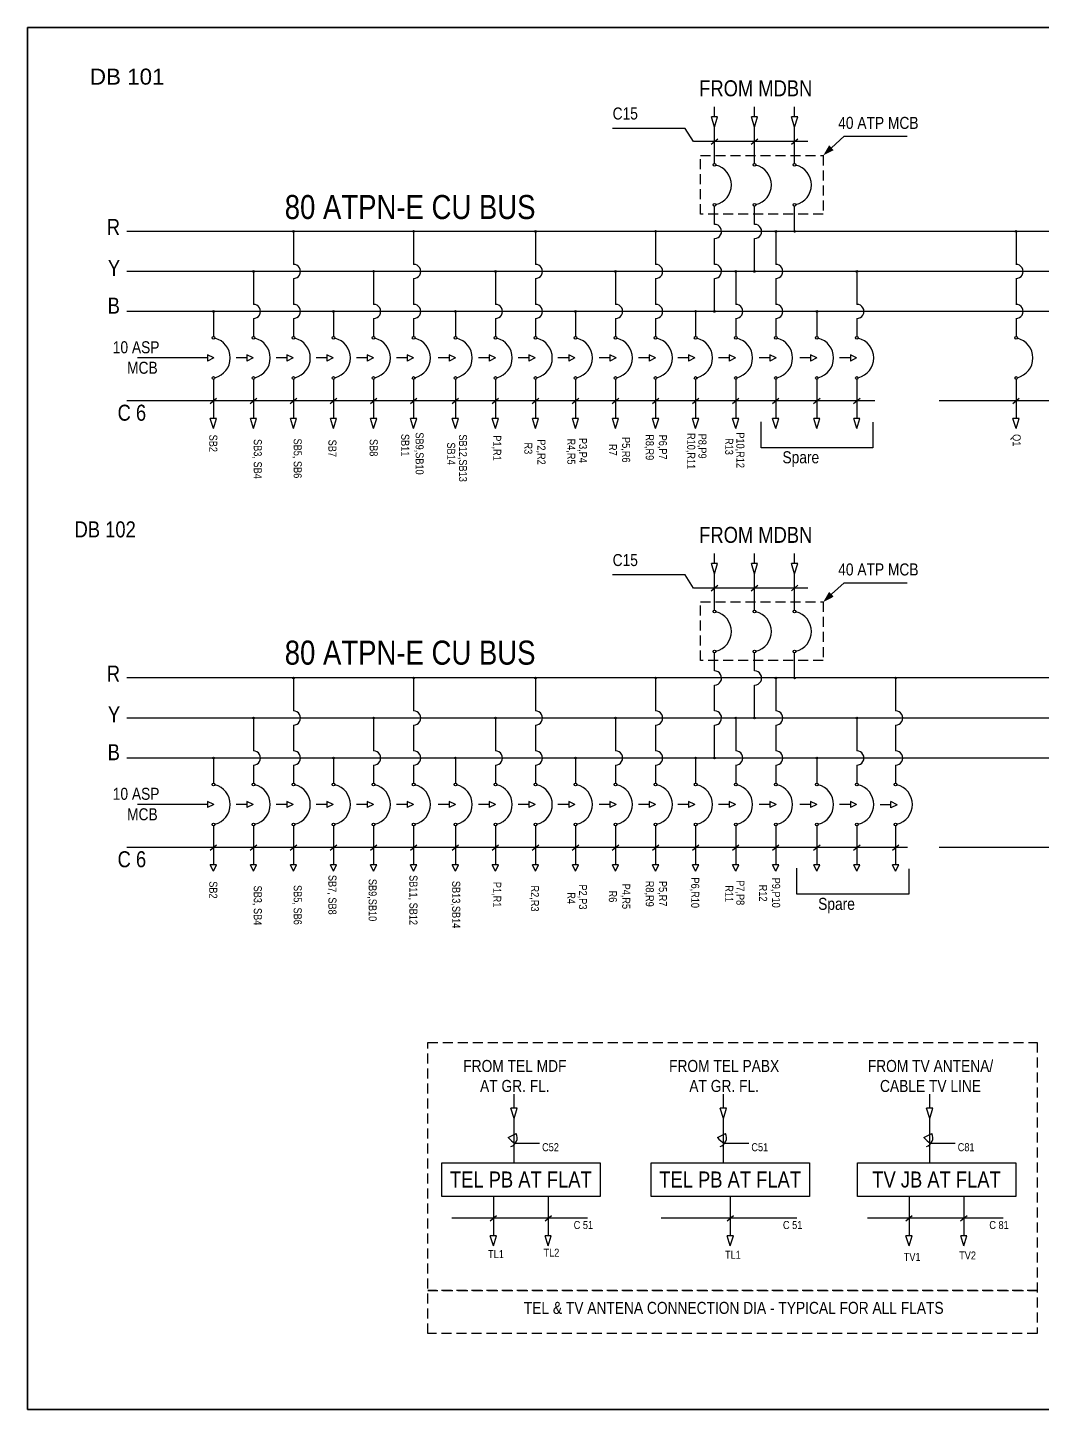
# Model space of a CAD drawing. Header units: inches. Extents: x 4603 to 5075, y 1470 to 1815.
# Drawn here: x 4603.1 to 4856.5, y 1469.5 to 1814.8 of the extents above; entities that cross this region are included whole.
import ezdxf

# ---------------------------------------------------------------- set-up
doc = ezdxf.new("R2010")
doc.units = ezdxf.units.IN
doc.header["$MEASUREMENT"] = 0
doc.linetypes.add('DASHED', pattern=[0.75, 0.5, -0.25])
doc.layers.add('S. Wall', color=101, linetype='Continuous', lineweight=25)
doc.layers.add('WALL', color=3, linetype='Continuous', lineweight=35)
doc.styles.add('ARIAL', font='arial.ttf')
doc.styles.add('arial narrow', font='ARIALN.TTF')

msp = doc.modelspace()

# ---------------------------------------------------------------- hatches: boundary and pattern name
at = {"layer": 'S. Wall'}
for points in [[(4669.71, 1763.84, 1), (4669.28, 1763.84, 1)], [(4699.71, 1763.84, 1), (4699.28, 1763.84, 1)], [(4730.13, 1763.84, 1), (4729.71, 1763.84, 1)], [(4760.13, 1763.84, 1), (4759.71, 1763.84, 1)], [(4790.13, 1763.84, 1), (4789.71, 1763.84, 1)], [(4850.13, 1763.84, 1), (4849.71, 1763.84, 1)], [(4659.71, 1753.84, 1), (4659.28, 1753.84, 1)], [(4689.71, 1753.84, 1), (4689.28, 1753.84, 1)], [(4720.13, 1753.84, 1), (4719.71, 1753.84, 1)], [(4750.13, 1753.84, 1), (4749.71, 1753.84, 1)], [(4780.13, 1753.84, 1), (4779.71, 1753.84, 1)], [(4810.38, 1753.84, 1), (4809.96, 1753.84, 1)], [(4649.71, 1743.84, 1), (4649.28, 1743.84, 1)], [(4679.71, 1743.84, 1), (4679.28, 1743.84, 1)], [(4710.13, 1743.84, 1), (4709.71, 1743.84, 1)], [(4740.13, 1743.84, 1), (4739.71, 1743.84, 1)], [(4770.13, 1743.84, 1), (4769.71, 1743.84, 1)], [(4800.38, 1743.84, 1), (4799.96, 1743.84, 1)], [(4669.71, 1652.26, 1), (4669.28, 1652.26, 1)], [(4699.71, 1652.26, 1), (4699.28, 1652.26, 1)], [(4730.13, 1652.26, 1), (4729.71, 1652.26, 1)], [(4760.13, 1652.26, 1), (4759.71, 1652.26, 1)], [(4790.13, 1652.26, 1), (4789.71, 1652.26, 1)], [(4820.06, 1652.26, 1), (4819.64, 1652.26, 1)], [(4659.71, 1642.26, 1), (4659.28, 1642.26, 1)], [(4689.71, 1642.26, 1), (4689.28, 1642.26, 1)], [(4720.13, 1642.26, 1), (4719.71, 1642.26, 1)], [(4750.13, 1642.26, 1), (4749.71, 1642.26, 1)], [(4780.13, 1642.26, 1), (4779.71, 1642.26, 1)], [(4810.38, 1642.26, 1), (4809.96, 1642.26, 1)], [(4649.71, 1632.26, 1), (4649.28, 1632.26, 1)], [(4679.71, 1632.26, 1), (4679.28, 1632.26, 1)], [(4710.13, 1632.26, 1), (4709.71, 1632.26, 1)], [(4740.13, 1632.26, 1), (4739.71, 1632.26, 1)], [(4770.13, 1632.26, 1), (4769.71, 1632.26, 1)], [(4800.38, 1632.26, 1), (4799.96, 1632.26, 1)]]:
    msp.add_hatch(color=0, dxfattribs=at).paths.add_polyline_path(points)
h = msp.add_hatch(color=0, dxfattribs=at)
edge = h.paths.add_edge_path()
edge.add_ellipse((4794.63, 1763.84), major_axis=(0.149, 0.149), ratio=1, start_angle=-135, end_angle=45, ccw=False)
edge.add_ellipse((4794.63, 1763.84), major_axis=(0.149, 0.149), ratio=1, start_angle=45, end_angle=225, ccw=False)
h = msp.add_hatch(color=0, dxfattribs=at)
edge = h.paths.add_edge_path()
edge.add_ellipse((4784.63, 1753.84), major_axis=(0.149, 0.149), ratio=1, start_angle=-135, end_angle=45, ccw=False)
edge.add_ellipse((4784.63, 1753.84), major_axis=(0.149, 0.149), ratio=1, start_angle=45, end_angle=225, ccw=False)
h = msp.add_hatch(color=0, dxfattribs=at)
edge = h.paths.add_edge_path()
edge.add_ellipse((4774.63, 1743.84), major_axis=(0.149, 0.149), ratio=1, start_angle=-135, end_angle=45, ccw=False)
edge.add_ellipse((4774.63, 1743.84), major_axis=(0.149, 0.149), ratio=1, start_angle=45, end_angle=225, ccw=False)
h = msp.add_hatch(color=0, dxfattribs=at)
edge = h.paths.add_edge_path()
edge.add_ellipse((4794.63, 1652.26), major_axis=(0.149, 0.149), ratio=1, start_angle=-135, end_angle=45, ccw=False)
edge.add_ellipse((4794.63, 1652.26), major_axis=(0.149, 0.149), ratio=1, start_angle=45, end_angle=225, ccw=False)
h = msp.add_hatch(color=0, dxfattribs=at)
edge = h.paths.add_edge_path()
edge.add_ellipse((4784.63, 1642.26), major_axis=(0.149, 0.149), ratio=1, start_angle=-135, end_angle=45, ccw=False)
edge.add_ellipse((4784.63, 1642.26), major_axis=(0.149, 0.149), ratio=1, start_angle=45, end_angle=225, ccw=False)
h = msp.add_hatch(color=0, dxfattribs=at)
edge = h.paths.add_edge_path()
edge.add_ellipse((4774.63, 1632.26), major_axis=(0.149, 0.149), ratio=1, start_angle=-135, end_angle=45, ccw=False)
edge.add_ellipse((4774.63, 1632.26), major_axis=(0.149, 0.149), ratio=1, start_angle=45, end_angle=225, ccw=False)

# ---------------------------------------------------------------- linework, layer by layer
at = {"layer": 'S. Wall', "color": 0}
for p, q in [((4774.63, 1789.9), (4773.85, 1792.45)), ((4775.4, 1792.45), (4773.85, 1792.45)), ((4774.63, 1792.45), (4774.63, 1794.93)), ((4774.63, 1789.9), (4775.4, 1792.45)), ((4784.63, 1789.9), (4783.85, 1792.45)), ((4785.4, 1792.45), (4783.85, 1792.45)), ((4784.63, 1792.45), (4784.63, 1794.93)), ((4784.63, 1789.9), (4785.4, 1792.45)), ((4794.63, 1789.9), (4793.85, 1792.45)), ((4795.4, 1792.45), (4793.85, 1792.45)), ((4794.63, 1792.45), (4794.63, 1794.93)), ((4794.63, 1789.9), (4795.4, 1792.45)), ((4774.63, 1780.8), (4774.63, 1789.9)), ((4784.63, 1780.8), (4784.63, 1789.9)), ((4794.63, 1780.8), (4794.63, 1789.9)), ((4774.63, 1765.6), (4774.63, 1770.11)), ((4784.63, 1765.6), (4784.63, 1770.11)), ((4794.63, 1764.05), (4794.63, 1770.11)), ((4946.2, 1763.84), (4627.88, 1763.84)), ((4669.5, 1763.63), (4669.5, 1755.61)), ((4699.5, 1763.63), (4699.5, 1755.61)), ((4729.92, 1763.63), (4729.92, 1755.61)), ((4759.92, 1763.63), (4759.92, 1755.61)), ((4774.63, 1755.61), (4774.63, 1762.07)), ((4784.63, 1754.05), (4784.63, 1762.07)), ((4789.92, 1763.63), (4789.92, 1755.61)), ((4849.92, 1763.63), (4849.92, 1755.61)), ((4946.2, 1753.84), (4627.88, 1753.84)), ((4659.5, 1753.63), (4659.5, 1745.61)), ((4669.5, 1752.07), (4669.5, 1745.61)), ((4689.5, 1753.63), (4689.5, 1745.61)), ((4699.5, 1752.07), (4699.5, 1745.61)), ((4719.92, 1753.63), (4719.92, 1745.61)), ((4729.92, 1752.07), (4729.92, 1745.61)), ((4749.92, 1753.63), (4749.92, 1745.61)), ((4759.92, 1752.07), (4759.92, 1745.61)), ((4774.63, 1744.05), (4774.63, 1752.07)), ((4779.92, 1753.63), (4779.92, 1745.61)), ((4789.92, 1752.07), (4789.92, 1745.61)), ((4810.17, 1753.63), (4810.17, 1745.61)), ((4849.92, 1752.07), (4849.92, 1745.61)), ((4946.2, 1743.84), (4627.88, 1743.84)), ((4649.5, 1743.63), (4649.5, 1737.56)), ((4679.5, 1743.63), (4679.5, 1737.56)), ((4709.92, 1743.63), (4709.92, 1737.56)), ((4739.92, 1743.63), (4739.92, 1737.56)), ((4769.92, 1743.63), (4769.92, 1737.56)), ((4800.17, 1743.63), (4800.17, 1737.56)), ((4659.5, 1742.08), (4659.5, 1737.56)), ((4669.5, 1742.08), (4669.5, 1737.56)), ((4689.5, 1742.08), (4689.5, 1737.56)), ((4699.5, 1742.08), (4699.5, 1737.56)), ((4719.92, 1742.08), (4719.92, 1737.56)), ((4729.92, 1742.08), (4729.92, 1737.56)), ((4749.92, 1742.08), (4749.92, 1737.56)), ((4759.92, 1742.08), (4759.92, 1737.56)), ((4779.92, 1742.08), (4779.92, 1737.56)), ((4789.92, 1742.08), (4789.92, 1737.56)), ((4810.17, 1742.08), (4810.17, 1737.56)), ((4849.92, 1742.08), (4849.92, 1737.56)), ((4648.01, 1732.22), (4630.56, 1732.22)), ((4649.57, 1732.22), (4648.01, 1733)), ((4648.01, 1733), (4648.01, 1731.45)), ((4649.57, 1732.22), (4648.01, 1731.45)), ((4657.88, 1732.22), (4655.18, 1732.22)), ((4659.44, 1732.22), (4657.88, 1733)), ((4657.88, 1733), (4657.88, 1731.45)), ((4659.44, 1732.22), (4657.88, 1731.45)), ((4667.84, 1732.22), (4665.14, 1732.22)), ((4669.4, 1732.22), (4667.84, 1733)), ((4667.84, 1733), (4667.84, 1731.45)), ((4669.4, 1732.22), (4667.84, 1731.45)), ((4677.84, 1732.22), (4675.14, 1732.22)), ((4679.39, 1732.22), (4677.84, 1733)), ((4677.84, 1733), (4677.84, 1731.45)), ((4679.39, 1732.22), (4677.84, 1731.45)), ((4687.91, 1732.22), (4685.22, 1732.22)), ((4689.47, 1732.22), (4687.91, 1733)), ((4687.91, 1733), (4687.91, 1731.45)), ((4689.47, 1732.22), (4687.91, 1731.45)), ((4697.91, 1732.22), (4695.21, 1732.22)), ((4699.47, 1732.22), (4697.91, 1733)), ((4697.91, 1733), (4697.91, 1731.45)), ((4699.47, 1732.22), (4697.91, 1731.45)), ((4708.36, 1732.22), (4705.66, 1732.22)), ((4709.92, 1732.22), (4708.36, 1733)), ((4708.36, 1733), (4708.36, 1731.45)), ((4709.92, 1732.22), (4708.36, 1731.45)), ((4718.36, 1732.22), (4715.66, 1732.22)), ((4719.92, 1732.22), (4718.36, 1733)), ((4718.36, 1733), (4718.36, 1731.45)), ((4719.92, 1732.22), (4718.36, 1731.45)), ((4728.27, 1732.22), (4725.57, 1732.22)), ((4729.83, 1732.22), (4728.27, 1733)), ((4728.27, 1733), (4728.27, 1731.45)), ((4729.83, 1732.22), (4728.27, 1731.45)), ((4738.22, 1732.22), (4735.52, 1732.22)), ((4739.78, 1732.22), (4738.22, 1733)), ((4738.22, 1733), (4738.22, 1731.45)), ((4739.78, 1732.22), (4738.22, 1731.45)), ((4748.5, 1732.22), (4745.8, 1732.22)), ((4750.05, 1732.22), (4748.5, 1733)), ((4748.5, 1733), (4748.5, 1731.45)), ((4750.05, 1732.22), (4748.5, 1731.45)), ((4758.31, 1732.22), (4755.61, 1732.22)), ((4759.87, 1732.22), (4758.31, 1733)), ((4758.31, 1733), (4758.31, 1731.45)), ((4759.87, 1732.22), (4758.31, 1731.45)), ((4768.17, 1732.22), (4765.47, 1732.22)), ((4769.73, 1732.22), (4768.17, 1733)), ((4768.17, 1733), (4768.17, 1731.45)), ((4769.73, 1732.22), (4768.17, 1731.45)), ((4778.32, 1732.22), (4775.62, 1732.22)), ((4779.87, 1732.22), (4778.32, 1733)), ((4778.32, 1733), (4778.32, 1731.45)), ((4779.87, 1732.22), (4778.32, 1731.45)), ((4788.45, 1732.22), (4785.75, 1732.22)), ((4790, 1732.22), (4788.45, 1733)), ((4788.45, 1733), (4788.45, 1731.45)), ((4790, 1732.22), (4788.45, 1731.45)), ((4798.63, 1732.22), (4795.93, 1732.22)), ((4800.19, 1732.22), (4798.63, 1733)), ((4798.63, 1733), (4798.63, 1731.45)), ((4800.19, 1732.22), (4798.63, 1731.45)), ((4808.56, 1732.22), (4805.86, 1732.22)), ((4810.12, 1732.22), (4808.56, 1733)), ((4808.56, 1733), (4808.56, 1731.45)), ((4810.12, 1732.22), (4808.56, 1731.45)), ((4649.5, 1726.88), (4649.5, 1717.12)), ((4659.5, 1726.88), (4659.5, 1717.12)), ((4669.5, 1726.88), (4669.5, 1717.12)), ((4679.5, 1726.88), (4679.5, 1717.12)), ((4689.5, 1726.88), (4689.5, 1717.12)), ((4699.5, 1726.88), (4699.5, 1717.12)), ((4709.92, 1726.88), (4709.92, 1717.12)), ((4719.92, 1726.88), (4719.92, 1717.12)), ((4729.92, 1726.88), (4729.92, 1717.12)), ((4739.92, 1726.88), (4739.92, 1717.12)), ((4749.92, 1726.88), (4749.92, 1717.12)), ((4759.92, 1726.88), (4759.92, 1717.12)), ((4769.92, 1726.88), (4769.92, 1717.12)), ((4779.92, 1726.88), (4779.92, 1717.12)), ((4789.92, 1726.88), (4789.92, 1717.12)), ((4800.17, 1726.88), (4800.17, 1717.12)), ((4810.17, 1726.88), (4810.17, 1717.12)), ((4849.92, 1726.88), (4849.92, 1717.12)), ((4814.66, 1721.5), (4627.88, 1721.5)), ((4946.2, 1721.5), (4830.71, 1721.5)), ((4649.5, 1714.56), (4648.72, 1717.12)), ((4650.27, 1717.12), (4648.72, 1717.12)), ((4649.5, 1714.56), (4650.27, 1717.12)), ((4659.5, 1714.56), (4658.72, 1717.12)), ((4660.27, 1717.12), (4658.72, 1717.12)), ((4659.5, 1714.56), (4660.27, 1717.12)), ((4669.5, 1714.56), (4668.72, 1717.12)), ((4670.27, 1717.12), (4668.72, 1717.12)), ((4669.5, 1714.56), (4670.27, 1717.12)), ((4679.5, 1714.56), (4678.72, 1717.12)), ((4680.27, 1717.12), (4678.72, 1717.12)), ((4679.5, 1714.56), (4680.27, 1717.12)), ((4689.5, 1714.56), (4688.72, 1717.12)), ((4690.27, 1717.12), (4688.72, 1717.12)), ((4689.5, 1714.56), (4690.27, 1717.12)), ((4699.5, 1714.56), (4698.72, 1717.12)), ((4700.27, 1717.12), (4698.72, 1717.12)), ((4699.5, 1714.56), (4700.27, 1717.12)), ((4709.92, 1714.56), (4709.14, 1717.12)), ((4710.69, 1717.12), (4709.14, 1717.12)), ((4709.92, 1714.56), (4710.69, 1717.12)), ((4719.92, 1714.56), (4719.14, 1717.12)), ((4720.69, 1717.12), (4719.14, 1717.12)), ((4719.92, 1714.56), (4720.69, 1717.12)), ((4729.92, 1714.56), (4729.14, 1717.12)), ((4730.69, 1717.12), (4729.14, 1717.12)), ((4729.92, 1714.56), (4730.69, 1717.12)), ((4739.92, 1714.56), (4739.14, 1717.12)), ((4740.69, 1717.12), (4739.14, 1717.12)), ((4739.92, 1714.56), (4740.69, 1717.12)), ((4749.92, 1714.56), (4749.14, 1717.12)), ((4750.69, 1717.12), (4749.14, 1717.12)), ((4749.92, 1714.56), (4750.69, 1717.12)), ((4759.92, 1714.56), (4759.14, 1717.12)), ((4760.69, 1717.12), (4759.14, 1717.12)), ((4759.92, 1714.56), (4760.69, 1717.12)), ((4769.92, 1714.56), (4769.14, 1717.12)), ((4770.69, 1717.12), (4769.14, 1717.12)), ((4769.92, 1714.56), (4770.69, 1717.12)), ((4779.92, 1714.56), (4779.14, 1717.12)), ((4780.69, 1717.12), (4779.14, 1717.12)), ((4779.92, 1714.56), (4780.69, 1717.12)), ((4786.3, 1709.8), (4786.3, 1716.29)), ((4789.92, 1714.56), (4789.14, 1717.12)), ((4790.69, 1717.12), (4789.14, 1717.12)), ((4789.92, 1714.56), (4790.69, 1717.12)), ((4800.17, 1714.56), (4799.4, 1717.12)), ((4800.94, 1717.12), (4799.4, 1717.12)), ((4800.17, 1714.56), (4800.94, 1717.12)), ((4810.17, 1714.56), (4809.4, 1717.12)), ((4810.94, 1717.12), (4809.4, 1717.12)), ((4810.17, 1714.56), (4810.94, 1717.12)), ((4814.19, 1716.17), (4814.19, 1709.8)), ((4849.92, 1714.56), (4849.14, 1717.12)), ((4850.69, 1717.12), (4849.14, 1717.12)), ((4849.92, 1714.56), (4850.69, 1717.12)), ((4814.19, 1709.8), (4786.3, 1709.8)), ((4774.63, 1680.88), (4774.63, 1683.36)), ((4784.63, 1680.88), (4784.63, 1683.36)), ((4794.63, 1680.88), (4794.63, 1683.36)), ((4774.63, 1678.32), (4773.85, 1680.88)), ((4775.4, 1680.88), (4773.85, 1680.88)), ((4774.63, 1678.32), (4775.4, 1680.88)), ((4774.63, 1669.22), (4774.63, 1678.32)), ((4784.63, 1678.32), (4783.85, 1680.88)), ((4785.4, 1680.88), (4783.85, 1680.88)), ((4784.63, 1678.32), (4785.4, 1680.88)), ((4784.63, 1669.22), (4784.63, 1678.32)), ((4794.63, 1678.32), (4793.85, 1680.88)), ((4795.4, 1680.88), (4793.85, 1680.88)), ((4794.63, 1678.32), (4795.4, 1680.88)), ((4794.63, 1669.22), (4794.63, 1678.32)), ((4774.63, 1654.03), (4774.63, 1658.54)), ((4784.63, 1654.03), (4784.63, 1658.54)), ((4794.63, 1652.48), (4794.63, 1658.54)), ((4946.2, 1652.26), (4627.88, 1652.26)), ((4669.5, 1652.05), (4669.5, 1644.04)), ((4699.5, 1652.05), (4699.5, 1644.04)), ((4729.92, 1652.05), (4729.92, 1644.04)), ((4759.92, 1652.05), (4759.92, 1644.04)), ((4774.63, 1644.04), (4774.63, 1650.49)), ((4784.63, 1642.48), (4784.63, 1650.49)), ((4789.92, 1652.05), (4789.92, 1644.04)), ((4819.85, 1652.05), (4819.85, 1644.04)), ((4946.2, 1642.26), (4627.88, 1642.26)), ((4659.5, 1642.05), (4659.5, 1634.04)), ((4669.5, 1640.49), (4669.5, 1634.04)), ((4689.5, 1642.05), (4689.5, 1634.04)), ((4699.5, 1640.49), (4699.5, 1634.04)), ((4719.92, 1642.05), (4719.92, 1634.04)), ((4729.92, 1640.49), (4729.92, 1634.04)), ((4749.92, 1642.05), (4749.92, 1634.04)), ((4759.92, 1640.49), (4759.92, 1634.04)), ((4774.63, 1632.48), (4774.63, 1640.49)), ((4779.92, 1642.05), (4779.92, 1634.04)), ((4789.92, 1640.49), (4789.92, 1634.04)), ((4810.17, 1642.05), (4810.17, 1634.04)), ((4819.85, 1640.49), (4819.85, 1634.04)), ((4946.2, 1632.26), (4627.88, 1632.26)), ((4649.5, 1632.05), (4649.5, 1625.99)), ((4659.5, 1630.5), (4659.5, 1625.99)), ((4669.5, 1630.5), (4669.5, 1625.99)), ((4679.5, 1632.05), (4679.5, 1625.99)), ((4689.5, 1630.5), (4689.5, 1625.99)), ((4699.5, 1630.5), (4699.5, 1625.99)), ((4709.92, 1632.05), (4709.92, 1625.99)), ((4719.92, 1630.5), (4719.92, 1625.99)), ((4729.92, 1630.5), (4729.92, 1625.99)), ((4739.92, 1632.05), (4739.92, 1625.99)), ((4749.92, 1630.5), (4749.92, 1625.99)), ((4759.92, 1630.5), (4759.92, 1625.99)), ((4769.92, 1632.05), (4769.92, 1625.99)), ((4779.92, 1630.5), (4779.92, 1625.99)), ((4789.92, 1630.5), (4789.92, 1625.99)), ((4800.17, 1632.05), (4800.17, 1625.99)), ((4810.17, 1630.5), (4810.17, 1625.99)), ((4819.85, 1630.5), (4819.85, 1625.99)), ((4648.01, 1620.65), (4630.56, 1620.65)), ((4649.57, 1620.65), (4648.01, 1621.42)), ((4648.01, 1621.42), (4648.01, 1619.88)), ((4649.57, 1620.65), (4648.01, 1619.88)), ((4657.88, 1620.65), (4655.18, 1620.65)), ((4659.44, 1620.65), (4657.88, 1621.42)), ((4657.88, 1621.42), (4657.88, 1619.88)), ((4659.44, 1620.65), (4657.88, 1619.88)), ((4667.84, 1620.65), (4665.14, 1620.65)), ((4669.4, 1620.65), (4667.84, 1621.42)), ((4667.84, 1621.42), (4667.84, 1619.88)), ((4669.4, 1620.65), (4667.84, 1619.88)), ((4677.84, 1620.65), (4675.14, 1620.65)), ((4679.39, 1620.65), (4677.84, 1621.42)), ((4677.84, 1621.42), (4677.84, 1619.88)), ((4679.39, 1620.65), (4677.84, 1619.88)), ((4687.91, 1620.65), (4685.22, 1620.65)), ((4689.47, 1620.65), (4687.91, 1621.42)), ((4687.91, 1621.42), (4687.91, 1619.88)), ((4689.47, 1620.65), (4687.91, 1619.88)), ((4697.91, 1620.65), (4695.21, 1620.65)), ((4699.47, 1620.65), (4697.91, 1621.42)), ((4697.91, 1621.42), (4697.91, 1619.88)), ((4699.47, 1620.65), (4697.91, 1619.88)), ((4708.36, 1620.65), (4705.66, 1620.65)), ((4709.92, 1620.65), (4708.36, 1621.42)), ((4708.36, 1621.42), (4708.36, 1619.88)), ((4709.92, 1620.65), (4708.36, 1619.88)), ((4718.36, 1620.65), (4715.66, 1620.65)), ((4719.92, 1620.65), (4718.36, 1621.42)), ((4718.36, 1621.42), (4718.36, 1619.88)), ((4719.92, 1620.65), (4718.36, 1619.88)), ((4728.27, 1620.65), (4725.57, 1620.65)), ((4729.83, 1620.65), (4728.27, 1621.42)), ((4728.27, 1621.42), (4728.27, 1619.88)), ((4729.83, 1620.65), (4728.27, 1619.88)), ((4738.22, 1620.65), (4735.52, 1620.65)), ((4739.78, 1620.65), (4738.22, 1621.42)), ((4738.22, 1621.42), (4738.22, 1619.88)), ((4739.78, 1620.65), (4738.22, 1619.88)), ((4748.5, 1620.65), (4745.8, 1620.65)), ((4750.05, 1620.65), (4748.5, 1621.42)), ((4748.5, 1621.42), (4748.5, 1619.88)), ((4750.05, 1620.65), (4748.5, 1619.88)), ((4758.31, 1620.65), (4755.61, 1620.65)), ((4759.87, 1620.65), (4758.31, 1621.42)), ((4758.31, 1621.42), (4758.31, 1619.88)), ((4759.87, 1620.65), (4758.31, 1619.88)), ((4768.17, 1620.65), (4765.47, 1620.65)), ((4769.73, 1620.65), (4768.17, 1621.42)), ((4768.17, 1621.42), (4768.17, 1619.88)), ((4769.73, 1620.65), (4768.17, 1619.88)), ((4778.32, 1620.65), (4775.62, 1620.65)), ((4779.87, 1620.65), (4778.32, 1621.42)), ((4778.32, 1621.42), (4778.32, 1619.88)), ((4779.87, 1620.65), (4778.32, 1619.88)), ((4788.45, 1620.65), (4785.75, 1620.65)), ((4788.45, 1620.65), (4785.75, 1620.65)), ((4790, 1620.65), (4788.45, 1621.42)), ((4788.45, 1621.42), (4788.45, 1619.88)), ((4790, 1620.65), (4788.45, 1619.88)), ((4798.63, 1620.65), (4795.93, 1620.65)), ((4800.19, 1620.65), (4798.63, 1621.42)), ((4798.63, 1621.42), (4798.63, 1619.88)), ((4800.19, 1620.65), (4798.63, 1619.88)), ((4808.56, 1620.65), (4805.86, 1620.65)), ((4810.12, 1620.65), (4808.56, 1621.42)), ((4808.56, 1621.42), (4808.56, 1619.88)), ((4810.12, 1620.65), (4808.56, 1619.88)), ((4818.67, 1620.58), (4815.98, 1620.58)), ((4820.23, 1620.58), (4818.67, 1621.36)), ((4818.67, 1619.81), (4818.67, 1621.36)), ((4820.23, 1620.58), (4818.67, 1619.81)), ((4649.5, 1615.31), (4649.5, 1605.54)), ((4659.5, 1615.31), (4659.5, 1605.54)), ((4669.5, 1615.31), (4669.5, 1605.54)), ((4679.5, 1615.31), (4679.5, 1605.54)), ((4689.5, 1615.31), (4689.5, 1605.54)), ((4699.5, 1615.31), (4699.5, 1605.54)), ((4709.92, 1615.31), (4709.92, 1605.54)), ((4719.92, 1615.31), (4719.92, 1605.54)), ((4729.92, 1615.31), (4729.92, 1605.54)), ((4739.92, 1615.31), (4739.92, 1605.54)), ((4749.92, 1615.31), (4749.92, 1605.54)), ((4759.92, 1615.31), (4759.92, 1605.54)), ((4769.92, 1615.31), (4769.92, 1605.54)), ((4779.92, 1615.31), (4779.92, 1605.54)), ((4789.92, 1615.31), (4789.92, 1605.54)), ((4800.17, 1615.31), (4800.17, 1605.54)), ((4810.17, 1615.31), (4810.17, 1605.54)), ((4819.85, 1615.31), (4819.85, 1605.54)), ((4822.83, 1609.93), (4627.88, 1609.93)), ((4946.2, 1609.93), (4830.71, 1609.93)), ((4649.5, 1603.98), (4648.72, 1605.54)), ((4650.27, 1605.54), (4648.72, 1605.54)), ((4649.5, 1603.98), (4650.27, 1605.54)), ((4659.5, 1603.98), (4658.72, 1605.54)), ((4660.27, 1605.54), (4658.72, 1605.54)), ((4659.5, 1603.98), (4660.27, 1605.54)), ((4669.5, 1603.98), (4668.72, 1605.54)), ((4670.27, 1605.54), (4668.72, 1605.54)), ((4669.5, 1603.98), (4670.27, 1605.54)), ((4679.5, 1603.98), (4678.72, 1605.54)), ((4680.27, 1605.54), (4678.72, 1605.54)), ((4679.5, 1603.98), (4680.27, 1605.54)), ((4689.5, 1603.98), (4688.72, 1605.54)), ((4690.27, 1605.54), (4688.72, 1605.54)), ((4689.5, 1603.98), (4690.27, 1605.54)), ((4699.5, 1603.98), (4698.72, 1605.54)), ((4700.27, 1605.54), (4698.72, 1605.54)), ((4699.5, 1603.98), (4700.27, 1605.54)), ((4709.92, 1603.98), (4709.14, 1605.54)), ((4710.69, 1605.54), (4709.14, 1605.54)), ((4709.92, 1603.98), (4710.69, 1605.54)), ((4719.92, 1603.98), (4719.14, 1605.54)), ((4720.69, 1605.54), (4719.14, 1605.54)), ((4719.92, 1603.98), (4720.69, 1605.54)), ((4729.92, 1603.98), (4729.14, 1605.54)), ((4730.69, 1605.54), (4729.14, 1605.54)), ((4729.92, 1603.98), (4730.69, 1605.54)), ((4739.92, 1603.98), (4739.14, 1605.54)), ((4740.69, 1605.54), (4739.14, 1605.54)), ((4739.92, 1603.98), (4740.69, 1605.54)), ((4749.92, 1603.98), (4749.14, 1605.54)), ((4750.69, 1605.54), (4749.14, 1605.54)), ((4749.92, 1603.98), (4750.69, 1605.54)), ((4759.92, 1603.98), (4759.14, 1605.54)), ((4760.69, 1605.54), (4759.14, 1605.54)), ((4759.92, 1603.98), (4760.69, 1605.54)), ((4769.92, 1603.98), (4769.14, 1605.54)), ((4770.69, 1605.54), (4769.14, 1605.54)), ((4769.92, 1603.98), (4770.69, 1605.54)), ((4779.92, 1603.98), (4779.14, 1605.54)), ((4780.69, 1605.54), (4779.14, 1605.54)), ((4779.92, 1603.98), (4780.69, 1605.54)), ((4789.92, 1603.98), (4789.14, 1605.54)), ((4790.69, 1605.54), (4789.14, 1605.54)), ((4789.92, 1603.98), (4790.69, 1605.54)), ((4800.17, 1603.98), (4799.4, 1605.54)), ((4800.94, 1605.54), (4799.4, 1605.54)), ((4800.17, 1603.98), (4800.94, 1605.54)), ((4810.17, 1603.98), (4809.4, 1605.54)), ((4810.94, 1605.54), (4809.4, 1605.54)), ((4810.17, 1603.98), (4810.94, 1605.54)), ((4819.85, 1603.98), (4819.08, 1605.54)), ((4820.62, 1605.54), (4819.08, 1605.54)), ((4819.85, 1603.98), (4820.62, 1605.54)), ((4795.22, 1598.23), (4795.22, 1604.71)), ((4823.12, 1604.59), (4823.12, 1598.23)), ((4823.12, 1598.23), (4795.22, 1598.23)), ((4724.58, 1544.78), (4724.58, 1548.25)), ((4776.84, 1544.78), (4776.84, 1548.25)), ((4828.37, 1544.78), (4828.37, 1548.25)), ((4724.58, 1542.23), (4723.8, 1544.78)), ((4725.35, 1544.78), (4723.8, 1544.78)), ((4724.58, 1542.23), (4725.35, 1544.78)), ((4776.84, 1542.23), (4776.07, 1544.78)), ((4777.61, 1544.78), (4776.07, 1544.78)), ((4776.84, 1542.23), (4777.61, 1544.78)), ((4828.37, 1542.23), (4827.59, 1544.78)), ((4829.14, 1544.78), (4827.59, 1544.78)), ((4828.37, 1542.23), (4829.14, 1544.78)), ((4724.58, 1531.11), (4724.58, 1542.23)), ((4776.84, 1531.11), (4776.84, 1542.23)), ((4828.37, 1531.11), (4828.37, 1542.23)), ((4723.09, 1537.41), (4725.14, 1538.43)), ((4775.36, 1537.41), (4777.4, 1538.43)), ((4826.89, 1537.41), (4828.93, 1538.43)), ((4724.89, 1536), (4730.91, 1536)), ((4777.15, 1536), (4783.18, 1536)), ((4828.68, 1536), (4834.71, 1536)), ((4719.41, 1522.67), (4719.41, 1512.91)), ((4733.1, 1522.67), (4733.1, 1512.91)), ((4778.56, 1522.67), (4778.56, 1512.91)), ((4823.2, 1522.67), (4823.2, 1512.91)), ((4836.89, 1522.67), (4836.89, 1512.91)), ((4742.94, 1517.3), (4709.01, 1517.3)), ((4795.2, 1517.3), (4761.27, 1517.3)), ((4846.73, 1517.3), (4812.8, 1517.3)), ((4719.41, 1510.35), (4718.63, 1512.91)), ((4720.18, 1512.91), (4718.63, 1512.91)), ((4719.41, 1510.35), (4720.18, 1512.91)), ((4733.1, 1510.35), (4732.33, 1512.91)), ((4733.87, 1512.91), (4732.33, 1512.91)), ((4733.1, 1510.35), (4733.87, 1512.91)), ((4778.56, 1510.35), (4777.78, 1512.91)), ((4779.33, 1512.91), (4777.78, 1512.91)), ((4778.56, 1510.35), (4779.33, 1512.91)), ((4823.2, 1510.35), (4822.42, 1512.91)), ((4823.97, 1512.91), (4822.42, 1512.91)), ((4823.2, 1510.35), (4823.97, 1512.91)), ((4836.89, 1510.35), (4836.12, 1512.91)), ((4837.66, 1512.91), (4836.12, 1512.91)), ((4836.89, 1510.35), (4837.66, 1512.91))]:
    msp.add_line(p, q, dxfattribs=at)
at = {"layer": 'S. Wall', "color": 0, "ltscale": 5}
for p, q in [((4767.34, 1789.58), (4749.18, 1789.58)), ((4769.38, 1786.31), (4767.34, 1789.58)), ((4797.89, 1786.31), (4769.38, 1786.31)), ((4773.82, 1785.62), (4775.43, 1786.99)), ((4783.82, 1785.62), (4785.43, 1786.99)), ((4793.82, 1785.62), (4795.43, 1786.99)), ((4803.81, 1784.75), (4807, 1787.65)), ((4807, 1787.65), (4822.72, 1787.65)), ((4648.69, 1720.81), (4650.3, 1722.19)), ((4658.69, 1720.81), (4660.3, 1722.19)), ((4668.69, 1720.81), (4670.3, 1722.19)), ((4678.69, 1720.81), (4680.3, 1722.19)), ((4688.69, 1720.81), (4690.3, 1722.19)), ((4698.69, 1720.81), (4700.3, 1722.19)), ((4709.11, 1720.81), (4710.72, 1722.19)), ((4719.11, 1720.81), (4720.72, 1722.19)), ((4729.11, 1720.81), (4730.72, 1722.19)), ((4739.11, 1720.81), (4740.72, 1722.19)), ((4749.11, 1720.81), (4750.72, 1722.19)), ((4759.11, 1720.81), (4760.72, 1722.19)), ((4769.11, 1720.81), (4770.72, 1722.19)), ((4779.11, 1720.81), (4780.72, 1722.19)), ((4789.11, 1720.81), (4790.72, 1722.19)), ((4799.37, 1720.81), (4800.97, 1722.19)), ((4809.37, 1720.81), (4810.97, 1722.19)), ((4849.11, 1720.81), (4850.72, 1722.19)), ((4767.34, 1678.01), (4749.18, 1678.01)), ((4769.38, 1674.73), (4767.34, 1678.01)), ((4797.89, 1674.73), (4769.38, 1674.73)), ((4773.82, 1674.04), (4775.43, 1675.42)), ((4783.82, 1674.04), (4785.43, 1675.42)), ((4793.82, 1674.04), (4795.43, 1675.42)), ((4803.81, 1673.17), (4807, 1676.07)), ((4807, 1676.07), (4822.72, 1676.07)), ((4648.69, 1609.24), (4650.3, 1610.61)), ((4658.69, 1609.24), (4660.3, 1610.61)), ((4668.69, 1609.24), (4670.3, 1610.61)), ((4678.69, 1609.24), (4680.3, 1610.61)), ((4688.69, 1609.24), (4690.3, 1610.61)), ((4698.69, 1609.24), (4700.3, 1610.61)), ((4709.11, 1609.24), (4710.72, 1610.61)), ((4719.11, 1609.24), (4720.72, 1610.61)), ((4729.11, 1609.24), (4730.72, 1610.61)), ((4739.11, 1609.24), (4740.72, 1610.61)), ((4749.11, 1609.24), (4750.72, 1610.61)), ((4759.11, 1609.24), (4760.72, 1610.61)), ((4769.11, 1609.24), (4770.72, 1610.61)), ((4779.11, 1609.24), (4780.72, 1610.61)), ((4789.11, 1609.24), (4790.72, 1610.61)), ((4799.37, 1609.24), (4800.97, 1610.61)), ((4809.37, 1609.24), (4810.97, 1610.61)), ((4819.05, 1609.24), (4820.65, 1610.61)), ((4718.6, 1516.61), (4720.21, 1517.98)), ((4732.3, 1516.61), (4733.9, 1517.98)), ((4777.75, 1516.61), (4779.36, 1517.98)), ((4822.39, 1516.61), (4824, 1517.98)), ((4836.09, 1516.61), (4837.69, 1517.98))]:
    msp.add_line(p, q, dxfattribs=at)
at = {"layer": 'S. Wall', "color": 0, "linetype": 'DASHED', "ltscale": 5}
for p, q in [((4771.1, 1768.16), (4771.1, 1782.83)), ((4771.1, 1782.83), (4801.76, 1782.83)), ((4801.76, 1782.83), (4801.76, 1768.16)), ((4801.76, 1768.16), (4771.1, 1768.16)), ((4771.1, 1656.59), (4771.1, 1671.25)), ((4771.1, 1671.25), (4801.76, 1671.25)), ((4801.76, 1671.25), (4801.76, 1656.59)), ((4801.76, 1656.59), (4771.1, 1656.59))]:
    msp.add_line(p, q, dxfattribs=at)
for points in [[(4703, 1561.2), (4855.23, 1561.2), (4855.23, 1488.47), (4703, 1488.47)], [(4703, 1499.18), (4855.23, 1499.18), (4855.23, 1499.18), (4703, 1499.18)]]:
    msp.add_lwpolyline(points, close=True, dxfattribs=at)
at = {"layer": 'S. Wall', "color": 0}
for points in [[(4746.07, 1531.11), (4746.07, 1522.67), (4706.52, 1522.67), (4706.52, 1531.11)], [(4798.33, 1531.11), (4798.33, 1522.67), (4758.78, 1522.67), (4758.78, 1531.11)], [(4849.86, 1531.11), (4849.86, 1522.67), (4810.31, 1522.67), (4810.31, 1531.11)]]:
    msp.add_lwpolyline(points, close=True, dxfattribs=at)
for centre, radius in [((4774.63, 1780.45), 0.341), ((4784.63, 1780.45), 0.341), ((4794.63, 1780.45), 0.341), ((4774.63, 1770.45), 0.341), ((4784.63, 1770.45), 0.341), ((4794.63, 1770.45), 0.341), ((4669.5, 1763.84), 0.211), ((4699.5, 1763.84), 0.211), ((4729.92, 1763.84), 0.211), ((4759.92, 1763.84), 0.211), ((4789.92, 1763.84), 0.211), ((4794.63, 1763.84), 0.211), ((4849.92, 1763.84), 0.211), ((4659.5, 1753.84), 0.211), ((4689.5, 1753.84), 0.211), ((4719.92, 1753.84), 0.211), ((4749.92, 1753.84), 0.211), ((4779.92, 1753.84), 0.211), ((4784.63, 1753.84), 0.211), ((4810.17, 1753.84), 0.211), ((4649.5, 1743.84), 0.211), ((4679.5, 1743.84), 0.211), ((4709.92, 1743.84), 0.211), ((4739.92, 1743.84), 0.211), ((4769.92, 1743.84), 0.211), ((4774.63, 1743.84), 0.211), ((4800.17, 1743.84), 0.211), ((4649.5, 1737.22), 0.341), ((4659.5, 1737.22), 0.341), ((4669.5, 1737.22), 0.341), ((4679.5, 1737.22), 0.341), ((4689.5, 1737.22), 0.341), ((4699.5, 1737.22), 0.341), ((4709.92, 1737.22), 0.341), ((4719.92, 1737.22), 0.341), ((4729.92, 1737.22), 0.341), ((4739.92, 1737.22), 0.341), ((4749.92, 1737.22), 0.341), ((4759.92, 1737.22), 0.341), ((4769.92, 1737.22), 0.341), ((4779.92, 1737.22), 0.341), ((4789.92, 1737.22), 0.341), ((4800.17, 1737.22), 0.341), ((4810.17, 1737.22), 0.341), ((4849.92, 1737.22), 0.341), ((4649.5, 1727.22), 0.341), ((4659.5, 1727.22), 0.341), ((4669.5, 1727.22), 0.341), ((4679.5, 1727.22), 0.341), ((4689.5, 1727.22), 0.341), ((4699.5, 1727.22), 0.341), ((4709.92, 1727.22), 0.341), ((4719.92, 1727.22), 0.341), ((4729.92, 1727.22), 0.341), ((4739.92, 1727.22), 0.341), ((4749.92, 1727.22), 0.341), ((4759.92, 1727.22), 0.341), ((4769.92, 1727.22), 0.341), ((4779.92, 1727.22), 0.341), ((4789.92, 1727.22), 0.341), ((4800.17, 1727.22), 0.341), ((4810.17, 1727.22), 0.341), ((4849.92, 1727.22), 0.341), ((4774.63, 1668.88), 0.341), ((4784.63, 1668.88), 0.341), ((4794.63, 1668.88), 0.341), ((4774.63, 1658.88), 0.341), ((4784.63, 1658.88), 0.341), ((4794.63, 1658.88), 0.341), ((4669.5, 1652.26), 0.211), ((4699.5, 1652.26), 0.211), ((4729.92, 1652.26), 0.211), ((4759.92, 1652.26), 0.211), ((4789.92, 1652.26), 0.211), ((4794.63, 1652.26), 0.211), ((4819.85, 1652.26), 0.211), ((4659.5, 1642.26), 0.211), ((4689.5, 1642.26), 0.211), ((4719.92, 1642.26), 0.211), ((4749.92, 1642.26), 0.211), ((4779.92, 1642.26), 0.211), ((4784.63, 1642.26), 0.211), ((4810.17, 1642.26), 0.211), ((4649.5, 1632.26), 0.211), ((4679.5, 1632.26), 0.211), ((4709.92, 1632.26), 0.211), ((4739.92, 1632.26), 0.211), ((4769.92, 1632.26), 0.211), ((4774.63, 1632.26), 0.211), ((4800.17, 1632.26), 0.211), ((4649.5, 1625.65), 0.341), ((4659.5, 1625.65), 0.341), ((4669.5, 1625.65), 0.341), ((4679.5, 1625.65), 0.341), ((4689.5, 1625.65), 0.341), ((4699.5, 1625.65), 0.341), ((4709.92, 1625.65), 0.341), ((4719.92, 1625.65), 0.341), ((4729.92, 1625.65), 0.341), ((4739.92, 1625.65), 0.341), ((4749.92, 1625.65), 0.341), ((4759.92, 1625.65), 0.341), ((4769.92, 1625.65), 0.341), ((4779.92, 1625.65), 0.341), ((4789.92, 1625.65), 0.341), ((4800.17, 1625.65), 0.341), ((4810.17, 1625.65), 0.341), ((4819.85, 1625.65), 0.341), ((4649.5, 1615.65), 0.341), ((4659.5, 1615.65), 0.341), ((4669.5, 1615.65), 0.341), ((4679.5, 1615.65), 0.341), ((4689.5, 1615.65), 0.341), ((4699.5, 1615.65), 0.341), ((4709.92, 1615.65), 0.341), ((4719.92, 1615.65), 0.341), ((4729.92, 1615.65), 0.341), ((4739.92, 1615.65), 0.341), ((4749.92, 1615.65), 0.341), ((4759.92, 1615.65), 0.341), ((4769.92, 1615.65), 0.341), ((4779.92, 1615.65), 0.341), ((4789.92, 1615.65), 0.341), ((4800.17, 1615.65), 0.341), ((4810.17, 1615.65), 0.341), ((4819.85, 1615.65), 0.341)]:
    msp.add_circle(centre, radius, dxfattribs=at)
for centre, radius, start, end in [((4773.76, 1775.45), 5.07, 283.7136, 76.2864), ((4783.76, 1775.45), 5.07, 283.7136, 76.2864), ((4793.76, 1775.45), 5.07, 283.7136, 76.2864), ((4774.62, 1763.83), 1.77, 270, 90.3209), ((4784.62, 1763.83), 1.77, 270, 90.3209), ((4669.49, 1753.83), 1.77, 270, 90.3209), ((4699.49, 1753.83), 1.77, 270, 90.3209), ((4729.91, 1753.83), 1.77, 270, 90.3209), ((4759.91, 1753.83), 1.77, 270, 90.3209), ((4774.62, 1753.84), 1.77, 269.6791, 90), ((4789.91, 1753.83), 1.77, 270, 90.3209), ((4849.91, 1753.83), 1.77, 270, 90.3209), ((4659.49, 1743.84), 1.77, 269.6791, 90), ((4669.49, 1743.84), 1.77, 269.6791, 90), ((4689.49, 1743.84), 1.77, 269.6791, 90), ((4699.49, 1743.84), 1.77, 269.6791, 90), ((4719.91, 1743.84), 1.77, 269.6791, 90), ((4729.91, 1743.84), 1.77, 269.6791, 90), ((4749.91, 1743.84), 1.77, 269.6791, 90), ((4759.91, 1743.84), 1.77, 269.6791, 90), ((4779.91, 1743.84), 1.77, 269.6791, 90), ((4789.91, 1743.84), 1.77, 269.6791, 90), ((4810.17, 1743.84), 1.77, 269.6791, 90), ((4849.91, 1743.84), 1.77, 269.6791, 90), ((4648.63, 1732.22), 5.07, 283.7136, 76.2864), ((4658.63, 1732.22), 5.07, 283.7136, 76.2864), ((4668.63, 1732.22), 5.07, 283.7136, 76.2864), ((4678.63, 1732.22), 5.07, 283.7136, 76.2864), ((4688.63, 1732.22), 5.07, 283.7136, 76.2864), ((4698.63, 1732.22), 5.07, 283.7136, 76.2864), ((4709.05, 1732.22), 5.07, 283.7136, 76.2864), ((4719.05, 1732.22), 5.07, 283.7136, 76.2864), ((4729.05, 1732.22), 5.07, 283.7136, 76.2864), ((4739.05, 1732.22), 5.07, 283.7136, 76.2864), ((4749.05, 1732.22), 5.07, 283.7136, 76.2864), ((4759.05, 1732.22), 5.07, 283.7136, 76.2864), ((4769.05, 1732.22), 5.07, 283.7136, 76.2864), ((4779.05, 1732.22), 5.07, 283.7136, 76.2864), ((4789.05, 1732.22), 5.07, 283.7136, 76.2864), ((4799.3, 1732.22), 5.07, 283.7136, 76.2864), ((4809.3, 1732.22), 5.07, 283.7136, 76.2864), ((4849.05, 1732.22), 5.07, 283.7136, 76.2864), ((4773.76, 1663.88), 5.07, 283.7136, 76.2864), ((4783.76, 1663.88), 5.07, 283.7136, 76.2864), ((4793.76, 1663.88), 5.07, 283.7136, 76.2864), ((4774.62, 1652.26), 1.77, 270, 90.3209), ((4784.62, 1652.26), 1.77, 270, 90.3209), ((4669.49, 1642.26), 1.77, 270, 90.3209), ((4699.49, 1642.26), 1.77, 270, 90.3209), ((4729.91, 1642.26), 1.77, 270, 90.3209), ((4759.91, 1642.26), 1.77, 270, 90.3209), ((4774.62, 1642.27), 1.77, 269.6791, 90), ((4789.91, 1642.26), 1.77, 270, 90.3209), ((4819.85, 1642.26), 1.77, 270, 90.3209), ((4659.49, 1632.27), 1.77, 269.6791, 90), ((4669.49, 1632.27), 1.77, 269.6791, 90), ((4689.49, 1632.27), 1.77, 269.6791, 90), ((4699.49, 1632.27), 1.77, 269.6791, 90), ((4719.91, 1632.27), 1.77, 269.6791, 90), ((4729.91, 1632.27), 1.77, 269.6791, 90), ((4749.91, 1632.27), 1.77, 269.6791, 90), ((4759.91, 1632.27), 1.77, 269.6791, 90), ((4779.91, 1632.27), 1.77, 269.6791, 90), ((4789.91, 1632.27), 1.77, 269.6791, 90), ((4810.17, 1632.27), 1.77, 269.6791, 90), ((4819.85, 1632.27), 1.77, 269.6791, 90), ((4648.63, 1620.65), 5.07, 283.7136, 76.2864), ((4658.63, 1620.65), 5.07, 283.7136, 76.2864), ((4668.63, 1620.65), 5.07, 283.7136, 76.2864), ((4678.63, 1620.65), 5.07, 283.7136, 76.2864), ((4688.63, 1620.65), 5.07, 283.7136, 76.2864), ((4698.63, 1620.65), 5.07, 283.7136, 76.2864), ((4709.05, 1620.65), 5.07, 283.7136, 76.2864), ((4719.05, 1620.65), 5.07, 283.7136, 76.2864), ((4729.05, 1620.65), 5.07, 283.7136, 76.2864), ((4739.05, 1620.65), 5.07, 283.7136, 76.2864), ((4749.05, 1620.65), 5.07, 283.7136, 76.2864), ((4759.05, 1620.65), 5.07, 283.7136, 76.2864), ((4769.05, 1620.65), 5.07, 283.7136, 76.2864), ((4779.05, 1620.65), 5.07, 283.7136, 76.2864), ((4789.05, 1620.65), 5.07, 283.7136, 76.2864), ((4799.3, 1620.65), 5.07, 283.7136, 76.2864), ((4809.3, 1620.65), 5.07, 283.7136, 76.2864), ((4818.98, 1620.65), 5.07, 283.7136, 76.2864), ((4727.64, 1541.35), 6.02, 220.8922, 242.8025), ((4723.02, 1537.42), 2.35, 288.7224, 25.5787), ((4779.9, 1541.35), 6.02, 220.8922, 242.8025), ((4775.28, 1537.42), 2.35, 288.7224, 25.5787), ((4831.43, 1541.35), 6.02, 220.8922, 242.8025), ((4826.81, 1537.42), 2.35, 288.7224, 25.5787)]:
    msp.add_arc(centre, radius, start, end, dxfattribs=at)
at = {"layer": 'S. Wall', "color": 0, "ltscale": 5}
for points in [[(4803.25, 1785.36), (4804.38, 1784.13), (4801.77, 1782.81)], [(4803.25, 1673.79), (4804.38, 1672.56), (4801.77, 1671.23)]]:
    msp.add_solid(points, dxfattribs=at)
at = {"layer": 'WALL', "color": 0, "ltscale": 5}
msp.add_lwpolyline([(4603.11, 1814.75), (5075.07, 1814.75), (5075.07, 1469.52), (4603.11, 1469.52)], close=True, dxfattribs=at)

# ---------------------------------------------------------------- texts
at = {"layer": 'S. Wall', "color": 0}
for s, height, style, p in [('DB 101', 4, 'ARIAL', (4618.65, 1800.51)), ('FROM MDBN', 4, 'arial narrow', (4770.8, 1797.6)), ('C15', 3, 'arial narrow', (4749.19, 1791.8)), ('40 ATP MCB', 3, 'arial narrow', (4805.52, 1789.45)), ('80 ATPN-E CU BUS', 6, 'arial narrow', (4667.31, 1766.93)), ('R', 4, 'arial narrow', (4622.87, 1762.94)), ('Y', 4, 'arial narrow', (4623.15, 1752.72)), ('B', 4, 'arial narrow', (4623.09, 1743.29)), ('10 ASP', 3, 'arial narrow', (4624.37, 1733.39)), ('MCB', 3, 'arial narrow', (4627.94, 1728.28)), ('C 6', 4, 'arial narrow', (4625.57, 1716.54)), ('Spare', 3, 'arial narrow', (4791.59, 1705.9)), ('DB 102', 4, 'arial narrow', (4614.83, 1687.39)), ('FROM MDBN', 4, 'arial narrow', (4770.8, 1686.02)), ('C15', 3, 'arial narrow', (4749.19, 1680.23)), ('40 ATP MCB', 3, 'arial narrow', (4805.52, 1677.88)), ('80 ATPN-E CU BUS', 6, 'arial narrow', (4667.31, 1655.59)), ('R', 4, 'arial narrow', (4622.87, 1651.36)), ('Y', 4, 'arial narrow', (4623.15, 1641.15)), ('B', 4, 'arial narrow', (4623.09, 1631.71)), ('10 ASP', 3, 'arial narrow', (4624.37, 1621.82)), ('MCB', 3, 'arial narrow', (4627.94, 1616.7)), ('C 6', 4, 'arial narrow', (4625.57, 1604.97)), ('Spare', 3, 'arial narrow', (4800.51, 1594.32)), ('C52', 2, 'arial narrow', (4731.57, 1534.02)), ('C51', 2, 'arial narrow', (4783.83, 1534.02)), ('C81', 2, 'arial narrow', (4835.36, 1534.02)), ('C 51', 2, 'arial narrow', (4739.46, 1514.58)), ('C 51', 2, 'arial narrow', (4791.72, 1514.58)), ('C 81', 2, 'arial narrow', (4843.25, 1514.58)), ('TL1', 2, 'arial narrow', (4718.09, 1507.31)), ('TL2', 2, 'arial narrow', (4731.92, 1507.66)), ('TL1', 2, 'arial narrow', (4777.24, 1507.13)), ('TV2', 2, 'arial narrow', (4835.71, 1506.97)), ('TV1', 2, 'arial narrow', (4821.88, 1506.62))]:
    msp.add_text(s, height=height, dxfattribs=dict(at, style=style)).set_placement(p)
at = {"layer": 'S. Wall', "color": 0, "style": 'arial narrow'}
for s, p in [(' SB2', (4648.47, 1713.69)), ('SB11', (4696.4, 1713.23)), ('SB9,SB10', (4699.99, 1713.63)), ('SB12,SB13', (4710.83, 1713.12)), ('P1,R1', (4719.36, 1712.9)), ('R8,R9', (4757.47, 1713.16)), ('P6,P7', (4760.73, 1713.06)), ('R10,R11', (4767.81, 1713.47)), ('P8,P9', (4770.61, 1713.31)), ('P10,R12', (4780.09, 1713.64)), ('Q1', (4849.08, 1713.2)), ('SB3, SB4', (4659.58, 1711.96)), ('SB5, SB6', (4669.55, 1712.09)), (' SB7', (4678.22, 1712.45)), ('SB8 ', (4688.53, 1711.96)), ('SB14', (4707.87, 1711.12)), ('R3', (4727.14, 1711.1)), ('P2,R2', (4730.42, 1711.91)), ('R4,R5', (4737.88, 1712.08)), ('P3,P4', (4740.78, 1712.24)), ('R7', (4748.26, 1710.72)), ('P5,R6', (4751.56, 1712.46)), ('R13', (4777.29, 1712.2)), (' SB7, SB8', (4678.22, 1603.69)), ('SB9,SB10', (4688.26, 1602.05)), ('SB11, SB12', (4698.45, 1603.01)), ('P6,R10', (4768.81, 1602.43)), ('P9,P10', (4789.01, 1602.37)), (' SB2', (4648.47, 1602.11)), ('SB3, SB4', (4659.58, 1600.39)), ('SB5, SB6', (4669.55, 1600.52)), ('SB13,SB14', (4709.13, 1601.55)), ('P1,R1', (4719.36, 1601.32)), ('R2,R3', (4728.79, 1600.4)), ('R4', (4737.88, 1598.72)), ('P2,P3', (4740.78, 1600.67)), ('R6', (4748.25, 1599.14)), ('P4,R5', (4751.57, 1600.89)), ('R8,R9', (4757.47, 1601.59)), ('P5,R7', (4760.74, 1601.55)), ('R11', (4777.29, 1600.47)), ('P7,P8', (4780.09, 1601.73)), ('R12', (4785.76, 1600.62))]:
    msp.add_text(s, height=2, rotation=270, dxfattribs=at).set_placement(p)
at = {"layer": 'S. Wall', "color": 0, "attachment_point": 2, "style": 'arial narrow'}
for s, insert, char_height in [('FROM TEL MDF\\PAT GR. FL.', (4724.77, 1556.82), 3), ('FROM TEL PABX\\PAT GR. FL.', (4777.03, 1556.82), 3), ('FROM TV ANTENA/\\PCABLE TV LINE', (4828.56, 1556.82), 3), ('TEL PB AT FLAT', (4726.26, 1528.95), 4), ('TEL PB AT FLAT', (4778.53, 1528.95), 4), ('TV JB AT FLAT', (4830.06, 1528.95), 4), ('TEL & TV ANTENA CONNECTION DIA - TYPICAL FOR ALL FLATS', (4779.42, 1496.38), 3)]:
    msp.add_mtext(s, dxfattribs=dict(at, insert=insert, char_height=char_height))

doc.saveas('drawing.dxf')
